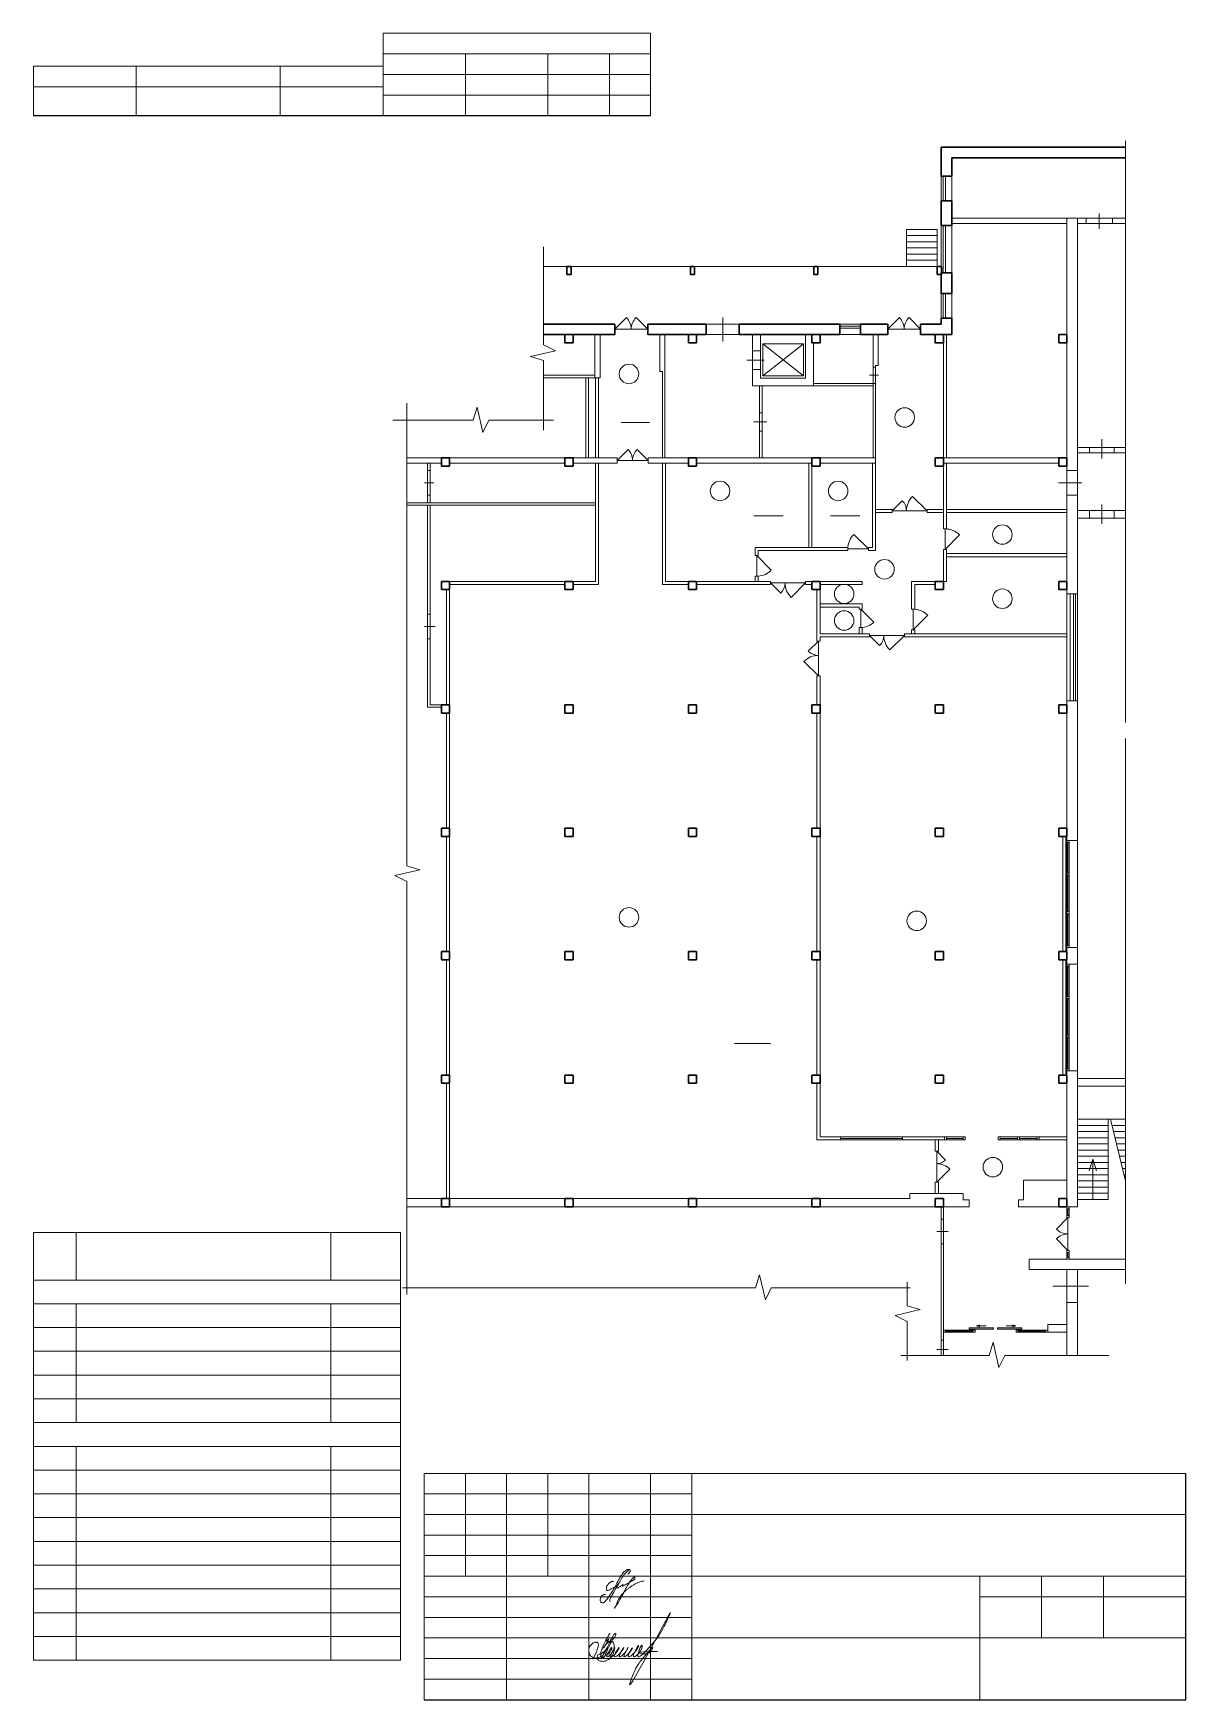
# Model space of a CAD drawing. Header units: metres. Extents: x 1 to 57, y 1 to 82.
import ezdxf

# ---------------------------------------------------------------- set-up
doc = ezdxf.new("R2010")
doc.units = ezdxf.units.M
doc.header["$MEASUREMENT"] = 0
doc.layers.add('Level 63', color=7, linetype='Continuous', lineweight=0)

# ---------------------------------------------------------------- blocks, each defined once
blk = doc.blocks.new('*U18')
at = {"color": 5, "linetype": 'Continuous', "lineweight": 0}
for points, knots in [([(0.306, 0.776), (0.338, 0.808), (0.397, 0.875), (0.429, 0.933), (0.429, 0.965), (0.42, 1.007), (0.389, 1.038), (0.332, 1.045), (0.263, 1.027), (0.213, 1.007), (0.118, 0.929), (0.06, 0.874), (-0.031, 0.753), (-0.11, 0.623), (-0.214, 0.445), (-0.303, 0.264), (-0.383, 0.11), (-0.478, -0.059), (-0.639, -0.303), (-0.752, -0.465), (-0.872, -0.638), (-0.988, -0.735), (-1.017, -0.735), (-1.061, -0.743), (-1.139, -0.715), (-1.158, -0.689), (-1.176, -0.645), (-1.176, -0.576), (-1.169, -0.519), (-1.149, -0.433), (-1.081, -0.354), (-1.035, -0.336), (-0.993, -0.308), (-0.956, -0.297), (-0.92, -0.293), (-0.909, -0.307), (-0.916, -0.318)], [0, 0, 0, 0, 0.032258, 0.064516, 0.096774, 0.129032, 0.16129, 0.193548, 0.225806, 0.258065, 0.290323, 0.322581, 0.354839, 0.387097, 0.419355, 0.451613, 0.483871, 0.516129, 0.548387, 0.580645, 0.612903, 0.645161, 0.677419, 0.709677, 0.741935, 0.774194, 0.806452, 0.83871, 0.870968, 0.903226, 0.935484, 0.967742, 0.983871, 0.991935, 0.995968, 1, 1, 1, 1]), ([(0.324, 0.97), (0.325, 0.97), (0.327, 0.977), (0.319, 0.976), (0.313, 0.973), (0.304, 0.967), (0.289, 0.95), (0.206, 0.881), (0.152, 0.82), (0.093, 0.753), (-0.006, 0.617), (-0.174, 0.288), (-0.312, 0.065), (-0.539, -0.325), (-0.642, -0.514), (-0.687, -0.643), (-0.64, -0.686)], [0, 0, 0, 0, 0.005306, 0.009091, 0.012718, 0.03509, 0.04357, 0.143713, 0.287425, 0.431138, 0.57485, 0.718563, 0.862275, 0.934132, 0.97006, 1, 1, 1, 1])]:
    blk.add_open_spline(points, degree=3, knots=knots, dxfattribs=at)
blk.add_open_spline([(-0.466, 0.375), (-0.477, 0.405), (-0.522, 0.405), (-0.564, 0.389), (-0.626, 0.36), (-0.677, 0.321), (-0.751, 0.252), (-0.803, 0.178), (-0.835, 0.121), (-0.851, 0.046), (-0.851, -0.036), (-0.83, -0.076), (-0.798, -0.084), (-0.77, -0.084), (-0.711, -0.062), (-0.657, -0.037), (-0.529, 0.033), (-0.308, 0.141), (-0.219, 0.237), (-0.169, 0.317), (-0.193, 0.317), (-0.298, 0.134), (-0.31, 0.076), (-0.31, 0.056), (-0.266, 0.056), (-0.23, 0.056), (-0.158, 0.094), (-0.083, 0.14), (-0.024, 0.179), (0.022, 0.211), (0.057, 0.251), (0.057, 0.266), (0.032, 0.232), (0.004, 0.173), (-0.002, 0.145), (0.03, 0.145), (0.108, 0.188), (0.241, 0.256), (0.325, 0.302), (0.438, 0.365), (0.547, 0.44), (0.612, 0.48), (0.654, 0.521), (0.679, 0.566), (0.679, 0.617), (0.679, 0.634), (0.648, 0.626), (0.594, 0.589), (0.512, 0.517), (0.448, 0.428), (0.37, 0.31), (0.317, 0.235), (0.239, 0.11), (0.158, -0.046), (0.088, -0.178), (-0.026, -0.403), (-0.22, -0.74), (-0.324, -0.893), (-0.414, -0.996), (-0.414, -1.046), (-0.377, -1.018), (-0.317, -0.817), (-0.236, -0.634), (-0.15, -0.464), (-0.087, -0.376), (0.011, -0.254), (0.138, -0.127), (0.215, -0.06), (0.339, 0.033), (0.462, 0.119), (0.577, 0.204), (0.723, 0.281), (0.876, 0.347), (1.008, 0.391), (1.08, 0.409), (1.176, 0.43)], degree=3, dxfattribs=at)
blk = doc.blocks.new('*U19')
at = {"color": 7, "linetype": 'Continuous', "lineweight": 0}
for p, q in [((-0.117, 0), (0.117, 0)), ((0.117, 0), (0.037, 0.026)), ((0.117, 0), (0.037, -0.026))]:
    blk.add_line(p, q, dxfattribs=at)

msp = doc.modelspace()

# ---------------------------------------------------------------- linework, layer by layer
at = {"color": 7, "linetype": 'Continuous', "lineweight": 30}
for p, q in [((45.121, 75.06), (45.121, 76.46)), ((45.121, 76.46), (54.069, 76.46)), ((45.631, 75.06), (45.631, 75.95)), ((45.631, 75.95), (54.069, 75.95)), ((45.121, 75.06), (45.631, 75.06)), ((45.121, 72.66), (45.121, 73.86)), ((45.121, 73.86), (45.631, 73.86)), ((45.631, 72.66), (45.631, 73.86)), ((45.121, 72.66), (45.631, 72.66)), ((26.931, 70.67), (27.131, 70.67)), ((26.931, 70.27), (26.931, 70.67)), ((27.131, 70.67), (27.131, 70.27)), ((32.931, 70.67), (33.131, 70.67)), ((32.931, 70.27), (32.931, 70.67)), ((33.131, 70.67), (33.131, 70.27)), ((38.931, 70.67), (39.131, 70.67)), ((38.931, 70.27), (38.931, 70.67)), ((39.131, 70.67), (39.131, 70.27)), ((44.931, 70.67), (45.131, 70.67)), ((44.931, 70.27), (44.931, 70.67)), ((45.131, 70.67), (45.131, 70.27)), ((27.131, 70.27), (26.931, 70.27)), ((33.131, 70.27), (32.931, 70.27)), ((39.131, 70.27), (38.931, 70.27)), ((45.131, 70.27), (44.931, 70.27)), ((45.121, 70.36), (45.631, 70.36)), ((45.121, 69.36), (45.121, 70.36)), ((45.631, 69.36), (45.631, 70.36)), ((45.121, 69.36), (45.631, 69.36)), ((45.121, 68.16), (45.631, 68.16)), ((45.121, 68.16), (45.121, 67.87)), ((45.631, 67.36), (45.631, 68.16)), ((25.792, 67.87), (29.256, 67.87)), ((29.256, 67.36), (25.792, 67.36)), ((27.231, 67.36), (26.831, 67.36)), ((26.831, 67.36), (26.831, 66.96)), ((27.231, 66.96), (27.231, 67.36)), ((29.256, 67.36), (29.256, 67.87)), ((30.856, 67.36), (30.856, 67.87)), ((30.856, 67.87), (33.701, 67.87)), ((33.701, 67.36), (30.856, 67.36)), ((33.231, 67.36), (32.831, 67.36)), ((32.831, 67.36), (32.831, 66.96)), ((33.231, 66.96), (33.231, 67.36)), ((33.701, 67.36), (33.701, 67.87)), ((35.301, 67.36), (35.301, 67.87)), ((35.301, 67.87), (40.195, 67.87)), ((40.195, 67.36), (35.301, 67.36)), ((39.231, 67.36), (38.831, 67.36)), ((38.831, 67.36), (38.831, 66.96)), ((39.231, 66.96), (39.231, 67.36)), ((40.195, 67.87), (40.195, 67.36)), ((41.195, 67.87), (41.195, 67.36)), ((41.195, 67.87), (42.521, 67.87)), ((42.521, 67.36), (41.195, 67.36)), ((42.521, 67.36), (42.521, 67.87)), ((44.121, 67.36), (44.121, 67.87)), ((44.121, 67.87), (45.121, 67.87)), ((44.121, 67.36), (45.631, 67.36)), ((45.231, 67.36), (44.831, 67.36)), ((44.831, 67.36), (44.831, 66.96)), ((45.231, 66.96), (45.231, 67.36)), ((51.231, 67.36), (50.831, 67.36)), ((50.831, 67.36), (50.831, 66.96)), ((51.231, 66.96), (51.231, 67.36)), ((26.831, 66.96), (27.231, 66.96)), ((32.831, 66.96), (33.231, 66.96)), ((38.831, 66.96), (39.231, 66.96)), ((44.831, 66.96), (45.231, 66.96)), ((50.831, 66.96), (51.231, 66.96)), ((21.231, 61.36), (20.831, 61.36)), ((20.831, 61.36), (20.831, 60.96)), ((20.831, 60.96), (21.231, 60.96)), ((21.231, 60.96), (21.231, 61.36)), ((27.231, 61.36), (26.831, 61.36)), ((26.831, 61.36), (26.831, 60.96)), ((26.831, 60.96), (27.231, 60.96)), ((27.231, 60.96), (27.231, 61.36)), ((33.231, 61.36), (32.831, 61.36)), ((32.831, 61.36), (32.831, 60.96)), ((32.831, 60.96), (33.231, 60.96)), ((33.231, 60.96), (33.231, 61.36)), ((39.231, 61.36), (38.831, 61.36)), ((38.831, 61.36), (38.831, 60.96)), ((38.831, 60.96), (39.231, 60.96)), ((39.231, 60.96), (39.231, 61.36)), ((45.231, 61.36), (44.831, 61.36)), ((44.831, 61.36), (44.831, 60.96)), ((44.831, 60.96), (45.231, 60.96)), ((45.231, 60.96), (45.231, 61.36)), ((51.231, 61.36), (50.831, 61.36)), ((50.831, 61.36), (50.831, 60.96)), ((50.831, 60.96), (51.231, 60.96)), ((51.231, 60.96), (51.231, 61.36)), ((21.231, 55.36), (20.831, 55.36)), ((20.831, 55.36), (20.831, 54.96)), ((21.231, 54.96), (21.231, 55.36)), ((27.231, 55.36), (26.831, 55.36)), ((26.831, 55.36), (26.831, 54.96)), ((27.231, 54.96), (27.231, 55.36)), ((33.231, 55.36), (32.831, 55.36)), ((32.831, 55.36), (32.831, 54.96)), ((33.231, 54.96), (33.231, 55.36)), ((39.231, 55.36), (38.831, 55.36)), ((38.831, 55.36), (38.831, 54.96)), ((39.231, 54.96), (39.231, 55.36)), ((45.231, 55.36), (44.831, 55.36)), ((44.831, 55.36), (44.831, 54.96)), ((45.231, 54.96), (45.231, 55.36)), ((51.231, 55.36), (50.831, 55.36)), ((50.831, 55.36), (50.831, 54.96)), ((51.231, 54.96), (51.231, 55.36)), ((20.831, 54.96), (21.231, 54.96)), ((26.831, 54.96), (27.231, 54.96)), ((32.831, 54.96), (33.231, 54.96)), ((38.831, 54.96), (39.231, 54.96)), ((44.831, 54.96), (45.231, 54.96)), ((50.831, 54.96), (51.231, 54.96)), ((21.231, 49.36), (20.831, 49.36)), ((20.831, 49.36), (20.831, 48.96)), ((20.831, 48.96), (21.231, 48.96)), ((21.231, 48.96), (21.231, 49.36)), ((27.231, 49.36), (26.831, 49.36)), ((26.831, 49.36), (26.831, 48.96)), ((26.831, 48.96), (27.231, 48.96)), ((27.231, 48.96), (27.231, 49.36)), ((33.231, 49.36), (32.831, 49.36)), ((32.831, 49.36), (32.831, 48.96)), ((32.831, 48.96), (33.231, 48.96)), ((33.231, 48.96), (33.231, 49.36)), ((39.231, 49.36), (38.831, 49.36)), ((38.831, 49.36), (38.831, 48.96)), ((38.831, 48.96), (39.231, 48.96)), ((39.231, 48.96), (39.231, 49.36)), ((45.231, 49.36), (44.831, 49.36)), ((44.831, 49.36), (44.831, 48.96)), ((44.831, 48.96), (45.231, 48.96)), ((45.231, 48.96), (45.231, 49.36)), ((51.231, 49.36), (50.831, 49.36)), ((50.831, 49.36), (50.831, 48.96)), ((50.831, 48.96), (51.231, 48.96)), ((51.231, 48.96), (51.231, 49.36)), ((21.231, 43.36), (20.831, 43.36)), ((20.831, 43.36), (20.831, 42.96)), ((20.831, 42.96), (21.231, 42.96)), ((21.231, 42.96), (21.231, 43.36)), ((27.231, 43.36), (26.831, 43.36)), ((26.831, 43.36), (26.831, 42.96)), ((26.831, 42.96), (27.231, 42.96)), ((27.231, 42.96), (27.231, 43.36)), ((33.231, 43.36), (32.831, 43.36)), ((32.831, 43.36), (32.831, 42.96)), ((32.831, 42.96), (33.231, 42.96)), ((33.231, 42.96), (33.231, 43.36)), ((39.231, 43.36), (38.831, 43.36)), ((38.831, 43.36), (38.831, 42.96)), ((38.831, 42.96), (39.231, 42.96)), ((39.231, 42.96), (39.231, 43.36)), ((45.231, 43.36), (44.831, 43.36)), ((44.831, 43.36), (44.831, 42.96)), ((44.831, 42.96), (45.231, 42.96)), ((45.231, 42.96), (45.231, 43.36)), ((51.231, 43.36), (50.831, 43.36)), ((50.831, 43.36), (50.831, 42.96)), ((50.831, 42.96), (51.231, 42.96)), ((51.231, 42.96), (51.231, 43.36)), ((21.231, 37.36), (20.831, 37.36)), ((20.831, 37.36), (20.831, 36.96)), ((21.231, 36.96), (21.231, 37.36)), ((27.231, 37.36), (26.831, 37.36)), ((26.831, 37.36), (26.831, 36.96)), ((27.231, 36.96), (27.231, 37.36)), ((33.231, 37.36), (32.831, 37.36)), ((32.831, 37.36), (32.831, 36.96)), ((33.231, 36.96), (33.231, 37.36)), ((39.231, 37.36), (38.831, 37.36)), ((38.831, 37.36), (38.831, 36.96)), ((39.231, 36.96), (39.231, 37.36)), ((45.231, 37.36), (44.831, 37.36)), ((44.831, 37.36), (44.831, 36.96)), ((45.231, 36.96), (45.231, 37.36)), ((51.231, 37.36), (50.831, 37.36)), ((50.831, 37.36), (50.831, 36.96)), ((51.231, 36.96), (51.231, 37.36)), ((20.831, 36.96), (21.231, 36.96)), ((26.831, 36.96), (27.231, 36.96)), ((32.831, 36.96), (33.231, 36.96)), ((38.831, 36.96), (39.231, 36.96)), ((44.831, 36.96), (45.231, 36.96)), ((50.831, 36.96), (51.231, 36.96)), ((21.231, 31.36), (20.831, 31.36)), ((20.831, 31.36), (20.831, 30.96)), ((20.831, 30.96), (21.231, 30.96)), ((21.231, 30.96), (21.231, 31.36)), ((27.231, 31.36), (26.831, 31.36)), ((26.831, 31.36), (26.831, 30.96)), ((26.831, 30.96), (27.231, 30.96)), ((27.231, 30.96), (27.231, 31.36)), ((33.231, 31.36), (32.831, 31.36)), ((32.831, 31.36), (32.831, 30.96)), ((32.831, 30.96), (33.231, 30.96)), ((33.231, 30.96), (33.231, 31.36)), ((39.231, 31.36), (38.831, 31.36)), ((38.831, 31.36), (38.831, 30.96)), ((38.831, 30.96), (39.231, 30.96)), ((39.231, 30.96), (39.231, 31.36)), ((45.231, 31.36), (44.831, 31.36)), ((44.831, 31.36), (44.831, 30.96)), ((44.831, 30.96), (45.231, 30.96)), ((45.231, 30.96), (45.231, 31.36)), ((51.231, 31.36), (50.831, 31.36)), ((50.831, 31.36), (50.831, 30.96)), ((50.831, 30.96), (51.231, 30.96)), ((51.231, 30.96), (51.231, 31.36)), ((21.231, 25.36), (20.831, 25.36)), ((20.831, 25.36), (20.831, 24.96)), ((21.231, 24.96), (21.231, 25.36)), ((27.231, 25.36), (26.831, 25.36)), ((26.831, 25.36), (26.831, 24.96)), ((27.231, 24.96), (27.231, 25.36)), ((33.231, 25.36), (32.831, 25.36)), ((32.831, 25.36), (32.831, 24.96)), ((33.231, 24.96), (33.231, 25.36)), ((39.231, 25.36), (38.831, 25.36)), ((38.831, 25.36), (38.831, 24.96)), ((39.231, 24.96), (39.231, 25.36)), ((45.231, 25.36), (44.831, 25.36)), ((44.831, 25.36), (44.831, 24.96)), ((45.231, 24.96), (45.231, 25.36)), ((51.231, 25.36), (50.831, 25.36)), ((50.831, 25.36), (50.831, 24.96)), ((51.231, 24.96), (51.231, 25.36)), ((20.831, 24.96), (21.231, 24.96)), ((26.831, 24.96), (27.231, 24.96)), ((32.831, 24.96), (33.231, 24.96)), ((38.831, 24.96), (39.231, 24.96)), ((44.831, 24.96), (45.231, 24.96)), ((50.831, 24.96), (51.231, 24.96))]:
    msp.add_line(p, q, dxfattribs=at)
at = {"color": 7, "linetype": 'Continuous', "lineweight": 0}
for p, q in [((54.069, 76.767), (54.069, 48.493)), ((45.221, 75.06), (45.221, 73.86)), ((45.321, 75.06), (45.321, 73.86)), ((43.431, 70.67), (43.431, 72.47)), ((43.431, 72.47), (44.931, 72.47)), ((43.431, 72.17), (44.931, 72.17)), ((44.931, 70.67), (44.931, 72.47)), ((45.221, 72.66), (45.221, 70.36)), ((45.321, 72.66), (45.321, 70.36)), ((25.792, 71.625), (25.792, 66.86)), ((43.431, 71.87), (44.931, 71.87)), ((43.431, 71.57), (44.931, 71.57)), ((43.431, 71.27), (44.931, 71.27)), ((43.431, 70.97), (44.931, 70.97)), ((45.221, 69.36), (45.221, 68.16)), ((45.321, 69.36), (45.321, 68.16)), ((29.256, 67.615), (29.821, 68.18)), ((30.29, 68.18), (30.856, 67.615)), ((34.501, 68.187), (34.501, 67.022)), ((42.521, 67.615), (43.086, 68.18)), ((43.555, 68.18), (44.121, 67.615)), ((29.256, 67.615), (30.856, 67.615)), ((33.701, 67.87), (35.301, 67.87)), ((35.301, 67.36), (33.701, 67.36)), ((41.195, 67.77), (40.195, 67.77)), ((41.195, 67.67), (40.195, 67.67)), ((42.521, 67.615), (44.121, 67.615)), ((35.951, 65.66), (35.951, 66.56)), ((36.331, 66.56), (36.331, 65.66)), ((38.426, 66.914), (36.445, 65.348)), ((36.445, 66.914), (38.426, 65.348)), ((36.445, 65.348), (36.445, 66.914)), ((36.445, 66.914), (38.426, 66.914)), ((38.426, 66.914), (38.426, 65.348)), ((25.792, 66.096), (25.792, 62.704)), ((35.675, 66.11), (36.524, 66.11)), ((41.811, 65.78), (41.811, 64.98)), ((41.931, 64.98), (41.931, 65.78)), ((38.426, 65.348), (36.445, 65.348)), ((41.633, 65.38), (42.074, 65.38)), ((19.154, 64.018), (19.154, 41.534)), ((22.374, 63.188), (18.473, 63.188)), ((26.275, 63.188), (23.138, 63.188)), ((36.291, 62.66), (36.291, 63.56)), ((36.411, 63.56), (36.411, 62.66)), ((36.015, 63.11), (36.645, 63.11)), ((29.371, 61.235), (29.901, 61.765)), ((30.34, 61.765), (30.871, 61.235)), ((52.323, 61.86), (53.523, 61.86)), ((53.523, 61.61), (52.323, 61.61)), ((52.923, 62.279), (52.923, 61.33)), ((29.371, 61.235), (30.871, 61.235)), ((20.014, 60.145), (20.463, 60.145)), ((20.161, 60.745), (20.161, 59.545)), ((20.281, 59.545), (20.281, 60.745)), ((50.824, 60.145), (51.947, 60.145)), ((51.231, 60.745), (51.231, 59.545)), ((51.741, 60.745), (51.741, 59.545)), ((42.731, 58.785), (43.226, 59.28)), ((43.724, 59.492), (44.431, 58.785)), ((42.731, 58.785), (44.431, 58.785)), ((52.323, 58.81), (53.523, 58.81)), ((53.523, 58.43), (52.323, 58.43)), ((52.923, 59.099), (52.923, 58.15)), ((41.581, 56.935), (40.874, 57.642)), ((45.306, 57.91), (45.306, 56.91)), ((45.306, 56.91), (46.013, 57.617)), ((40.581, 56.935), (41.581, 56.935)), ((36.156, 56.61), (36.156, 55.61)), ((36.156, 56.61), (36.863, 55.903)), ((36.831, 55.285), (38.531, 55.285)), ((36.831, 55.285), (37.326, 54.79)), ((37.824, 54.578), (38.531, 55.285)), ((51.541, 49.56), (51.541, 54.76)), ((51.641, 49.56), (51.641, 54.76)), ((51.741, 49.56), (51.741, 54.76)), ((20.161, 53.76), (20.161, 52.56)), ((20.281, 52.56), (20.281, 53.76)), ((41.206, 54.01), (41.206, 53.11)), ((41.206, 54.01), (41.842, 53.373)), ((43.756, 54.01), (43.756, 53.01)), ((43.756, 53.01), (44.463, 53.717)), ((19.99, 53.16), (20.521, 53.16)), ((41.631, 52.735), (43.331, 52.735)), ((41.631, 52.735), (42.126, 52.24)), ((39.156, 52.46), (38.661, 51.965)), ((39.156, 52.46), (39.156, 50.76)), ((38.449, 51.467), (39.156, 50.76)), ((54.069, 47.729), (54.069, 21.215)), ((51.231, 42.76), (51.231, 37.56)), ((51.231, 37.56), (51.231, 42.76)), ((51.281, 42.66), (51.281, 41.182)), ((51.331, 37.56), (51.331, 42.76)), ((51.741, 37.56), (51.741, 42.76)), ((19.154, 40.77), (19.154, 20.689)), ((51.281, 41.082), (51.281, 39.307)), ((51.281, 39.207), (51.281, 37.66)), ((51.231, 36.76), (51.231, 31.56)), ((51.231, 31.56), (51.231, 36.76)), ((51.281, 36.66), (51.281, 35.182)), ((51.331, 31.56), (51.331, 36.76)), ((51.741, 31.56), (51.741, 36.76)), ((51.281, 35.082), (51.281, 33.307)), ((51.281, 33.207), (51.281, 31.66)), ((51.741, 29.215), (54.069, 29.215)), ((53.241, 25.315), (53.241, 29.215)), ((53.341, 29.215), (54.069, 26.215)), ((43.231, 28.36), (40.231, 28.36)), ((46.181, 28.36), (45.381, 28.36)), ((47.981, 28.36), (49.781, 28.36)), ((51.741, 28.915), (53.241, 28.915)), ((51.741, 28.615), (53.241, 28.615)), ((53.414, 28.915), (54.069, 28.915)), ((53.486, 28.615), (54.069, 28.615)), ((40.231, 28.285), (43.231, 28.285)), ((40.231, 28.21), (43.231, 28.21)), ((44.906, 27.655), (44.906, 26.155)), ((44.906, 27.655), (45.33, 27.23)), ((45.381, 28.285), (46.181, 28.285)), ((46.181, 28.21), (45.381, 28.21)), ((48.831, 28.285), (47.981, 28.285)), ((47.981, 28.21), (49.781, 28.21)), ((49.781, 28.285), (48.931, 28.285)), ((51.741, 28.315), (53.241, 28.315)), ((51.741, 28.015), (53.241, 28.015)), ((51.741, 27.715), (53.241, 27.715)), ((53.559, 28.315), (54.069, 28.315)), ((53.632, 28.015), (54.069, 28.015)), ((53.705, 27.715), (54.069, 27.715)), ((45.542, 26.791), (44.906, 26.155)), ((51.741, 27.415), (53.241, 27.415)), ((51.741, 27.115), (53.241, 27.115)), ((51.741, 26.815), (53.241, 26.815)), ((52.491, 27.268), (52.311, 26.712)), ((52.491, 25.315), (52.491, 27.268)), ((52.491, 27.268), (52.665, 26.712)), ((53.777, 27.415), (54.069, 27.415)), ((53.85, 27.115), (54.069, 27.115)), ((53.923, 26.815), (54.069, 26.815)), ((51.741, 26.515), (53.241, 26.515)), ((51.741, 26.215), (53.241, 26.215)), ((53.996, 26.515), (54.069, 26.515)), ((51.741, 25.915), (53.241, 25.915)), ((51.741, 25.615), (53.241, 25.615)), ((51.741, 25.315), (53.241, 25.315)), ((45.111, 23.16), (45.111, 24.36)), ((45.231, 24.36), (45.231, 23.16)), ((51.281, 24.437), (50.715, 23.871)), ((51.231, 24.86), (51.231, 24.537)), ((51.281, 24.86), (51.281, 24.537)), ((51.281, 24.437), (51.281, 22.837)), ((51.331, 24.86), (51.331, 24.537)), ((44.905, 23.76), (45.45, 23.76)), ((51.281, 22.837), (50.715, 23.403)), ((51.231, 22.737), (51.231, 22.515)), ((51.281, 22.737), (51.281, 22.515)), ((51.331, 22.737), (51.331, 22.515)), ((51.231, 20.305), (51.231, 21.905)), ((51.741, 20.305), (51.741, 21.905)), ((43.472, 21.294), (43.472, 20.151)), ((50.548, 21.105), (52.277, 21.105)), ((18.945, 21.019), (36.097, 21.019)), ((36.861, 21.019), (43.619, 21.019)), ((1, 19.089), (18.835, 19.089)), ((43.472, 19.387), (43.472, 17.481)), ((46.663, 18.96), (45.231, 18.96)), ((46.663, 18.86), (45.231, 18.86)), ((45.331, 18.91), (46.663, 18.91)), ((46.484, 19.015), (46.484, 19.082)), ((46.484, 19.082), (47.668, 19.082)), ((47.668, 19.015), (46.484, 19.015)), ((47.668, 19.082), (47.668, 19.015)), ((49.043, 19.082), (47.859, 19.082)), ((47.859, 19.082), (47.859, 19.015)), ((47.859, 19.015), (49.043, 19.015)), ((50.296, 18.96), (48.863, 18.96)), ((50.196, 18.91), (48.863, 18.91)), ((50.296, 18.86), (48.863, 18.86)), ((49.043, 19.015), (49.043, 19.082)), ((1, 17.934), (18.835, 17.934)), ((44.905, 18.017), (45.45, 18.017)), ((45.111, 17.737), (45.111, 18.471)), ((45.231, 18.471), (45.231, 17.737)), ((43.157, 17.737), (47.446, 17.737)), ((48.21, 17.737), (53.264, 17.737)), ((1, 16.779), (18.835, 16.779)), ((1, 15.624), (18.835, 15.624)), ((1, 12.159), (18.835, 12.159)), ((1, 11.004), (18.835, 11.004)), ((1, 9.849), (18.835, 9.849)), ((1, 8.694), (18.835, 8.694)), ((1, 7.539), (18.835, 7.539)), ((1, 6.384), (18.835, 6.384)), ((1, 5.229), (18.835, 5.229)), ((1, 4.074), (18.835, 4.074))]:
    msp.add_line(p, q, dxfattribs=at)
at = {"color": 7, "linetype": 'Continuous', "lineweight": 13}
for p, q in [((45.121, 75.06), (45.121, 73.86)), ((45.631, 73.86), (45.631, 75.06)), ((45.631, 73.01), (54.069, 73.01)), ((51.231, 60.745), (51.231, 73.01)), ((51.741, 60.745), (51.741, 73.01)), ((52.16, 73.01), (52.16, 72.76)), ((52.802, 73.235), (52.802, 72.504)), ((53.445, 73.01), (53.445, 72.76)), ((45.121, 72.66), (45.121, 70.36)), ((45.631, 72.76), (51.231, 72.76)), ((45.631, 72.66), (45.631, 70.36)), ((51.741, 72.76), (54.069, 72.76)), ((25.792, 70.67), (45.121, 70.67)), ((45.121, 69.36), (45.121, 68.16)), ((45.631, 68.16), (45.631, 69.36)), ((28.291, 67.36), (28.291, 65.26)), ((28.541, 67.36), (28.541, 65.81)), ((31.441, 67.36), (31.441, 65.56)), ((31.691, 67.36), (31.691, 61.36)), ((35.951, 67.36), (35.951, 66.56)), ((36.331, 67.36), (36.331, 66.56)), ((38.531, 67.36), (38.531, 65.24)), ((41.195, 67.87), (40.195, 67.87)), ((40.195, 67.36), (41.195, 67.36)), ((41.811, 67.36), (41.811, 65.78)), ((42.061, 67.36), (42.061, 65.86)), ((45.381, 67.36), (45.381, 61.36)), ((35.951, 66.56), (36.331, 66.56)), ((38.911, 66.96), (38.911, 64.86)), ((45.231, 66.96), (45.231, 61.36)), ((28.541, 65.81), (28.541, 65.26)), ((35.951, 65.66), (36.331, 65.66)), ((35.951, 65.66), (35.951, 64.86)), ((36.331, 65.66), (36.331, 65.24)), ((41.931, 65.78), (41.811, 65.78)), ((41.931, 65.86), (41.931, 65.78)), ((42.061, 65.86), (41.931, 65.86)), ((28.291, 65.38), (25.792, 65.38)), ((28.541, 65.26), (25.792, 65.26)), ((27.851, 65.26), (27.851, 61.36)), ((27.971, 65.26), (27.971, 61.36)), ((28.321, 65.26), (28.321, 61.36)), ((28.471, 65.26), (28.471, 61.36)), ((31.571, 65.56), (31.441, 65.56)), ((31.571, 65.56), (31.571, 61.36)), ((41.811, 64.86), (35.951, 64.86)), ((36.291, 64.86), (36.291, 63.56)), ((38.531, 65.24), (36.331, 65.24)), ((36.411, 64.86), (36.411, 63.56)), ((41.931, 64.98), (38.911, 64.98)), ((41.811, 64.98), (41.811, 61.36)), ((41.931, 64.98), (41.931, 61.11)), ((36.291, 63.56), (36.411, 63.56)), ((29.571, 63.085), (30.941, 63.085)), ((36.291, 62.66), (36.411, 62.66)), ((36.291, 62.66), (36.291, 61.36)), ((36.411, 62.66), (36.411, 61.36)), ((51.741, 61.86), (52.323, 61.86)), ((51.741, 61.61), (52.323, 61.61)), ((52.323, 61.61), (52.323, 61.86)), ((53.523, 61.61), (53.523, 61.86)), ((53.523, 61.86), (54.069, 61.86)), ((53.523, 61.61), (54.069, 61.61)), ((20.831, 61.36), (19.154, 61.36)), ((20.831, 61.11), (19.154, 61.11)), ((20.161, 61.11), (20.161, 60.745)), ((20.281, 61.11), (20.281, 60.745)), ((29.371, 61.36), (21.231, 61.36)), ((26.831, 61.11), (21.231, 61.11)), ((29.371, 61.11), (27.231, 61.11)), ((28.321, 61.11), (28.321, 55.36)), ((28.471, 61.11), (28.471, 55.21)), ((29.371, 61.36), (29.371, 61.11)), ((41.931, 61.36), (30.871, 61.36)), ((30.871, 61.36), (30.871, 61.11)), ((32.831, 61.11), (30.871, 61.11)), ((31.571, 61.11), (31.571, 55.21)), ((31.721, 61.11), (31.721, 55.36)), ((38.831, 61.11), (33.231, 61.11)), ((38.681, 61.11), (38.681, 57.01)), ((38.831, 61.11), (38.831, 57.01)), ((41.931, 61.11), (39.231, 61.11)), ((41.781, 61.11), (41.781, 57.01)), ((41.931, 61.11), (41.931, 56.86)), ((51.231, 61.36), (45.231, 61.36)), ((50.831, 61.11), (45.231, 61.11)), ((45.231, 57.91), (45.231, 60.96)), ((45.381, 57.91), (45.381, 61.11)), ((20.161, 60.745), (20.281, 60.745)), ((51.231, 60.745), (51.741, 60.745)), ((28.321, 59.18), (19.154, 59.18)), ((20.161, 59.545), (20.281, 59.545)), ((20.161, 59.545), (20.161, 59.18)), ((20.281, 59.545), (20.281, 59.18)), ((51.231, 59.545), (51.741, 59.545)), ((51.231, 54.76), (51.231, 59.545)), ((51.741, 54.76), (51.741, 59.545)), ((28.321, 59.06), (19.154, 59.06)), ((20.161, 59.06), (20.161, 53.76)), ((20.281, 59.06), (20.281, 53.76)), ((37.44, 58.543), (36.018, 58.543)), ((41.168, 58.543), (39.746, 58.543)), ((42.731, 58.86), (41.931, 58.86)), ((42.731, 58.71), (41.931, 58.71)), ((42.731, 58.71), (42.731, 58.86)), ((45.231, 58.86), (44.431, 58.86)), ((44.431, 58.71), (44.431, 58.86)), ((45.231, 58.71), (44.431, 58.71)), ((51.231, 58.86), (45.381, 58.86)), ((51.231, 58.71), (45.381, 58.71)), ((51.741, 58.81), (52.323, 58.81)), ((51.741, 58.43), (52.323, 58.43)), ((52.323, 58.43), (52.323, 58.81)), ((53.523, 58.43), (53.523, 58.81)), ((53.523, 58.81), (54.069, 58.81)), ((53.523, 58.43), (54.069, 58.43)), ((45.381, 57.91), (45.231, 57.91)), ((36.081, 56.61), (36.081, 57.01)), ((40.581, 57.01), (36.081, 57.01)), ((36.231, 56.61), (36.231, 56.86)), ((40.581, 56.86), (36.231, 56.86)), ((40.581, 57.01), (40.581, 56.86)), ((41.781, 57.01), (41.581, 57.01)), ((41.581, 57.01), (41.581, 56.86)), ((41.931, 56.86), (41.581, 56.86)), ((45.231, 55.36), (45.231, 56.91)), ((45.381, 56.91), (45.231, 56.91)), ((45.381, 55.36), (45.381, 56.91)), ((51.231, 56.71), (45.381, 56.71)), ((36.231, 56.61), (36.081, 56.61)), ((51.231, 56.56), (45.381, 56.56)), ((21.231, 55.36), (26.831, 55.36)), ((21.231, 55.21), (26.831, 55.21)), ((27.231, 55.36), (28.321, 55.36)), ((27.231, 55.21), (28.471, 55.21)), ((32.831, 55.21), (31.571, 55.21)), ((36.831, 55.36), (31.721, 55.36)), ((36.831, 55.21), (33.231, 55.21)), ((36.081, 55.36), (36.081, 55.61)), ((36.231, 55.61), (36.081, 55.61)), ((36.231, 55.36), (36.231, 55.61)), ((36.831, 55.36), (36.831, 55.21)), ((38.831, 55.36), (38.531, 55.36)), ((38.531, 55.36), (38.531, 55.21)), ((38.831, 55.21), (38.531, 55.21)), ((41.281, 55.36), (39.231, 55.36)), ((41.281, 55.21), (39.231, 55.21)), ((41.281, 55.36), (41.281, 55.21)), ((44.831, 55.36), (43.681, 55.36)), ((43.681, 55.36), (43.681, 54.01)), ((44.831, 55.21), (43.831, 55.21)), ((43.831, 55.21), (43.831, 54.01)), ((45.231, 55.36), (45.381, 55.36)), ((21.081, 49.36), (21.081, 54.96)), ((21.231, 49.36), (21.231, 54.96)), ((39.081, 54.96), (39.081, 52.46)), ((39.231, 54.96), (39.231, 52.81)), ((51.231, 54.76), (51.741, 54.76)), ((51.231, 54.76), (51.231, 49.56)), ((51.381, 54.76), (51.381, 49.56)), ((20.281, 53.76), (20.161, 53.76)), ((41.281, 54.26), (39.231, 54.26)), ((41.131, 54.11), (39.231, 54.11)), ((41.131, 54.11), (41.131, 54.01)), ((41.281, 54.01), (41.131, 54.01)), ((41.281, 54.26), (41.281, 54.01)), ((43.831, 54.01), (43.681, 54.01)), ((41.631, 52.81), (39.231, 52.81)), ((39.231, 52.66), (39.231, 52.46)), ((41.631, 52.66), (39.231, 52.66)), ((41.281, 53.11), (41.131, 53.11)), ((41.131, 53.11), (41.131, 52.81)), ((41.281, 53.11), (41.281, 52.81)), ((41.631, 52.81), (41.631, 52.66)), ((51.231, 52.81), (43.331, 52.81)), ((43.331, 52.81), (43.331, 52.66)), ((51.231, 52.66), (43.331, 52.66)), ((43.831, 53.01), (43.681, 53.01)), ((43.681, 53.01), (43.681, 52.81)), ((43.831, 53.01), (43.831, 52.81)), ((20.281, 52.56), (20.161, 52.56)), ((20.161, 52.56), (20.161, 49.24)), ((20.281, 52.56), (20.281, 49.36)), ((39.231, 52.46), (39.081, 52.46)), ((39.231, 50.76), (39.081, 50.76)), ((39.081, 50.76), (39.081, 49.36)), ((39.231, 50.76), (39.231, 49.36)), ((51.231, 49.56), (51.741, 49.56)), ((51.231, 42.76), (51.231, 49.56)), ((51.741, 42.76), (51.741, 49.56)), ((20.831, 49.24), (20.161, 49.24)), ((20.831, 49.36), (20.281, 49.36)), ((21.081, 43.36), (21.081, 48.96)), ((21.231, 43.36), (21.231, 48.96)), ((39.081, 48.96), (39.081, 43.36)), ((39.231, 48.96), (39.231, 43.36)), ((21.081, 37.36), (21.081, 42.96)), ((21.231, 37.36), (21.231, 42.96)), ((39.081, 37.36), (39.081, 42.96)), ((39.231, 37.36), (39.231, 42.96)), ((51.031, 42.96), (51.031, 37.36)), ((51.181, 42.96), (51.181, 37.36)), ((51.231, 42.76), (51.741, 42.76)), ((51.231, 42.76), (51.331, 42.76)), ((51.231, 42.66), (51.231, 42.76)), ((51.331, 42.66), (51.231, 42.66)), ((51.331, 42.76), (51.331, 42.66)), ((51.231, 41.182), (51.331, 41.182)), ((51.231, 41.082), (51.231, 41.182)), ((51.331, 41.082), (51.231, 41.082)), ((51.331, 41.182), (51.331, 41.082)), ((51.231, 39.307), (51.331, 39.307)), ((51.231, 39.207), (51.231, 39.307)), ((51.331, 39.207), (51.231, 39.207)), ((51.331, 39.307), (51.331, 39.207)), ((51.231, 37.66), (51.331, 37.66)), ((51.231, 37.56), (51.231, 37.66)), ((51.231, 37.56), (51.741, 37.56)), ((51.231, 36.76), (51.231, 37.56)), ((51.331, 37.56), (51.231, 37.56)), ((51.331, 37.66), (51.331, 37.56)), ((51.741, 36.76), (51.741, 37.56)), ((21.081, 31.36), (21.081, 36.96)), ((21.231, 31.36), (21.231, 36.96)), ((39.081, 31.36), (39.081, 36.96)), ((39.231, 31.36), (39.231, 36.96)), ((51.031, 36.96), (51.031, 31.36)), ((51.181, 36.96), (51.181, 31.36)), ((51.231, 36.76), (51.741, 36.76)), ((51.231, 36.76), (51.331, 36.76)), ((51.231, 36.66), (51.231, 36.76)), ((51.331, 36.66), (51.231, 36.66)), ((51.331, 36.76), (51.331, 36.66)), ((51.231, 35.182), (51.331, 35.182)), ((51.231, 35.082), (51.231, 35.182)), ((51.331, 35.082), (51.231, 35.082)), ((51.331, 35.182), (51.331, 35.082)), ((51.231, 33.307), (51.331, 33.307)), ((51.231, 33.207), (51.231, 33.307)), ((51.331, 33.307), (51.331, 33.207)), ((36.826, 32.899), (35.073, 32.899)), ((51.331, 33.207), (51.231, 33.207)), ((51.231, 31.66), (51.331, 31.66)), ((51.231, 31.56), (51.231, 31.66)), ((51.331, 31.66), (51.331, 31.56)), ((21.081, 25.36), (21.081, 30.96)), ((21.231, 25.36), (21.231, 30.96)), ((39.081, 30.96), (39.081, 28.21)), ((39.231, 30.96), (39.231, 28.36)), ((51.231, 24.96), (51.231, 31.56)), ((51.231, 31.56), (51.741, 31.56)), ((51.331, 31.56), (51.231, 31.56)), ((51.741, 24.96), (51.741, 31.56)), ((51.741, 31.195), (54.069, 31.195)), ((51.741, 30.815), (54.069, 30.815)), ((40.231, 28.36), (39.231, 28.36)), ((40.231, 28.36), (40.231, 28.21)), ((43.231, 28.36), (43.231, 28.21)), ((45.281, 28.36), (43.231, 28.36)), ((45.281, 28.36), (45.281, 28.21)), ((45.281, 28.36), (45.281, 28.21)), ((45.381, 28.36), (45.281, 28.36)), ((45.381, 28.21), (45.381, 28.36)), ((46.181, 28.36), (46.181, 28.21)), ((46.281, 28.36), (46.181, 28.36)), ((46.281, 28.21), (46.281, 28.36)), ((47.881, 28.36), (47.881, 28.21)), ((47.981, 28.36), (47.881, 28.36)), ((47.981, 28.21), (47.981, 28.36)), ((48.831, 28.36), (48.831, 28.21)), ((48.931, 28.36), (48.831, 28.36)), ((48.931, 28.21), (48.931, 28.36)), ((49.781, 28.36), (49.781, 28.21)), ((49.881, 28.36), (49.781, 28.36)), ((51.231, 28.36), (49.881, 28.36)), ((49.881, 28.36), (49.881, 28.21)), ((49.881, 28.21), (49.881, 28.36)), ((40.231, 28.21), (39.081, 28.21)), ((45.281, 28.21), (43.231, 28.21)), ((44.831, 28.21), (44.831, 27.655)), ((44.981, 27.655), (44.831, 27.655)), ((44.981, 28.21), (44.981, 27.655)), ((45.281, 28.21), (45.381, 28.21)), ((46.181, 28.21), (46.281, 28.21)), ((47.881, 28.21), (47.981, 28.21)), ((48.831, 28.21), (48.931, 28.21)), ((49.781, 28.21), (49.881, 28.21)), ((51.231, 28.21), (49.881, 28.21)), ((44.981, 26.155), (44.831, 26.155)), ((44.831, 26.155), (44.831, 25.6)), ((44.981, 26.155), (44.981, 25.6)), ((51.231, 26.26), (49.111, 26.26)), ((49.111, 25.3), (49.111, 26.26)), ((43.591, 25.36), (19.154, 25.36)), ((46.191, 25.6), (43.591, 25.6)), ((43.591, 25.6), (43.591, 25.36)), ((46.191, 25.6), (46.191, 25.3)), ((46.471, 25.3), (46.191, 25.3)), ((46.471, 25.3), (46.471, 24.96)), ((49.111, 25.3), (48.871, 25.3)), ((48.871, 25.3), (48.871, 24.96)), ((32.831, 24.96), (19.154, 24.96)), ((33.231, 24.96), (44.831, 24.96)), ((45.111, 24.96), (45.111, 24.36)), ((45.231, 24.36), (45.111, 24.36)), ((46.471, 24.96), (45.231, 24.96)), ((45.231, 24.96), (45.231, 24.36)), ((51.741, 24.96), (48.871, 24.96)), ((51.231, 24.96), (51.331, 24.96)), ((51.231, 24.86), (51.231, 24.96)), ((51.331, 24.86), (51.231, 24.86)), ((51.231, 24.537), (51.331, 24.537)), ((51.231, 24.437), (51.231, 24.537)), ((51.331, 24.437), (51.231, 24.437)), ((51.331, 24.96), (51.331, 24.86)), ((51.331, 24.537), (51.331, 24.437)), ((1, 23.709), (18.835, 23.709)), ((1, 23.709), (1, 2.919)), ((3.075, 23.709), (3.075, 21.399)), ((15.458, 23.709), (15.458, 21.399)), ((18.835, 23.709), (18.835, 2.919)), ((45.231, 23.16), (45.111, 23.16)), ((45.111, 23.16), (45.111, 18.471)), ((45.231, 23.16), (45.231, 18.471)), ((51.231, 22.837), (51.331, 22.837)), ((51.231, 22.737), (51.231, 22.837)), ((51.331, 22.737), (51.231, 22.737)), ((51.331, 22.837), (51.331, 22.737)), ((49.395, 22.415), (54.069, 22.415)), ((49.395, 22.415), (49.395, 21.905)), ((49.395, 21.905), (54.069, 21.905)), ((51.231, 22.515), (51.331, 22.515)), ((51.231, 22.415), (51.231, 22.515)), ((51.331, 22.415), (51.231, 22.415)), ((51.331, 22.515), (51.331, 22.415)), ((1, 21.399), (18.835, 21.399)), ((51.231, 17.737), (51.231, 20.305)), ((51.231, 20.305), (51.741, 20.305)), ((51.741, 17.737), (51.741, 20.305)), ((1, 20.244), (18.835, 20.244)), ((3.075, 20.244), (3.075, 14.469)), ((15.458, 20.244), (15.458, 14.469)), ((45.231, 18.96), (45.331, 18.96)), ((45.231, 18.86), (45.231, 18.96)), ((45.331, 18.86), (45.231, 18.86)), ((45.331, 18.96), (45.331, 18.86)), ((46.663, 18.96), (46.763, 18.96)), ((46.663, 18.86), (46.663, 18.96)), ((46.763, 18.86), (46.663, 18.86)), ((46.763, 18.96), (46.763, 18.86)), ((48.763, 18.96), (48.863, 18.96)), ((48.763, 18.86), (48.763, 18.96)), ((48.863, 18.86), (48.763, 18.86)), ((48.863, 18.96), (48.863, 18.86)), ((50.196, 18.96), (50.296, 18.96)), ((50.196, 18.86), (50.196, 18.96)), ((50.296, 18.86), (50.196, 18.86)), ((50.296, 18.86), (50.296, 19.24)), ((50.296, 19.24), (51.231, 19.24)), ((50.296, 18.96), (50.296, 18.86)), ((50.296, 18.86), (51.231, 18.86)), ((45.231, 18.471), (45.111, 18.471)), ((1, 14.469), (18.835, 14.469)), ((1, 13.314), (18.835, 13.314)), ((3.075, 13.314), (3.075, 2.919)), ((15.458, 13.314), (15.458, 2.919)), ((1, 2.919), (18.835, 2.919))]:
    msp.add_line(p, q, dxfattribs=at)
for points in [[(1, 78), (31, 78)], [(20, 1), (57, 1), (57, 12)]]:
    msp.add_lwpolyline(points)
for centre in [(29.946, 65.444), (34.372, 59.754), (40.11, 59.754), (29.946, 39.026)]:
    msp.add_circle(centre, 0.474, dxfattribs=at)
at = {"color": 251, "linetype": 'Continuous', "lineweight": 13}
for centre in [(43.346, 63.328), (48.092, 57.635), (42.366, 55.947), (40.402, 54.751), (48.092, 54.515), (40.402, 53.456), (43.93, 38.859), (47.63, 26.887)]:
    msp.add_circle(centre, 0.474, dxfattribs=at)
at = {"color": 7, "linetype": 'Continuous', "lineweight": 0}
for centre, radius, start, end in [((29.256, 67.615), 0.8, 360, 45), ((30.856, 67.615), 0.8, 135, 180), ((42.521, 67.615), 0.8, 360, 45), ((44.121, 67.615), 0.8, 135, 180), ((29.371, 61.235), 0.75, 0, 45), ((30.871, 61.235), 0.75, 135, 180), ((42.731, 58.785), 0.7, 0, 45), ((44.431, 58.785), 1, 135, 180), ((41.581, 56.935), 1, 135, 180), ((45.306, 56.91), 1, 45, 90), ((36.156, 56.61), 1, 274.30122, 315), ((43.756, 53.01), 1, 45, 90), ((41.206, 54.01), 0.9, 270, 315), ((44.906, 27.655), 0.6, 270, 315), ((44.906, 26.155), 0.9, 45, 90), ((51.281, 24.437), 0.8, 225, 270), ((51.281, 22.837), 0.8, 90, 135)]:
    msp.add_arc(centre, radius, start, end, dxfattribs=at)
at = {"color": 7, "linetype": 'Continuous', "lineweight": 0, "extrusion": (0, 0, -1)}
for centre, radius, start, end in [((-36.831, 55.285), 0.7, 180, 225), ((-38.531, 55.285), 1, 315, 0), ((-41.631, 52.735), 0.7, 180, 225), ((-43.331, 52.735), 1, 315, 0), ((-39.156, 52.46), 0.7, 270, 315), ((-39.156, 50.76), 1, 45, 90)]:
    msp.add_arc(centre, radius, start, end, dxfattribs=at)
at = {"color": 5, "linetype": 'Continuous', "lineweight": 0}
msp.add_open_spline([(28.199, 2.965), (28.275, 3.12), (28.38, 3.334), (28.451, 3.591), (28.473, 3.728), (28.393, 3.808), (28.263, 3.794), (28.133, 3.71), (28.038, 3.594), (27.99, 3.467), (27.996, 3.346), (28.029, 3.21), (28.105, 3.096), (28.223, 3.031), (28.356, 3.005), (28.486, 3.052), (28.6, 3.098), (28.739, 3.204), (28.827, 3.426), (28.956, 3.669), (29.057, 3.907), (29.174, 4.071), (29.217, 4.195), (29.301, 4.229), (29.307, 4.148), (29.284, 4.077), (29.054, 3.808), (28.894, 3.413), (28.77, 3.097), (28.627, 2.964), (28.596, 3.038), (28.577, 3.113), (28.556, 3.267), (28.667, 3.556), (28.757, 3.791), (29.202, 4.527), (28.669, 3.651), (29.147, 4.165), (28.504, 3.214), (28.866, 3.757), (29.02, 3.865), (29.182, 3.833), (29.223, 3.674), (29.241, 3.421), (29.174, 3.093), (28.937, 2.939), (28.767, 2.861), (28.604, 2.859), (28.461, 2.895), (28.412, 2.987), (28.402, 3.07), (28.425, 3.214), (28.678, 3.196), (29.112, 3.824), (28.497, 2.922), (28.894, 3.199), (29.051, 3.282), (29.169, 3.703), (28.656, 2.856), (29.148, 3.25), (29.38, 3.76), (28.816, 2.821), (29.339, 3.241), (29.582, 3.735), (29.001, 2.879), (29.556, 3.235), (29.799, 3.743), (29.255, 2.835), (29.777, 3.264), (29.998, 3.714), (29.445, 2.746), (30.03, 3.31), (30.16, 3.642), (29.591, 2.666), (30.341, 3.36), (30.45, 3.771), (29.815, 2.649), (30.6, 3.365), (30.592, 3.819), (30.111, 2.64), (31.304, 3.933), (31.534, 4.283), (32.626, 6.64), (29.266, 0.045), (30.331, 2.711), (30.633, 3.015), (31.188, 3.685), (30.948, 3.149), (30.025, 3.316), (30.833, 3.336), (31.334, 3.348)], degree=3, knots=[0, 0, 0, 0, 0.512561, 0.707163, 0.81357, 0.901895, 1.000455, 1.179079, 1.356485, 1.442277, 1.57951, 1.711243, 1.859826, 1.973592, 2.108964, 2.249869, 2.37835, 2.479732, 2.765187, 3.067808, 3.313415, 3.538333, 3.666483, 3.702436, 3.754159, 3.839254, 3.949981, 4.780183, 5.023255, 5.128366, 5.17706, 5.220745, 5.372428, 5.628388, 6.083216, 6.476265, 6.916045, 7.084302, 7.599391, 7.929161, 8.100452, 8.216912, 8.348572, 8.543058, 9.010641, 9.228229, 9.368133, 9.566684, 9.716095, 9.766154, 9.868505, 9.974895, 10.136063, 10.546627, 11.056418, 11.193731, 11.62998, 11.723629, 12.224298, 12.558231, 12.839511, 13.361331, 13.773554, 14.014659, 14.514739, 14.908847, 15.168596, 15.66008, 16.095913, 16.287804, 16.766399, 17.317479, 17.343781, 17.775885, 18.442592, 18.463188, 19.004366, 19.640515, 19.698405, 20.240068, 20.990304, 22.192804, 22.833475, 26.743475, 27.681851, 28.416561, 28.849712, 29.072182, 29.616178, 30.505659, 30.505659, 30.505659, 30.505659], dxfattribs=at)
at = {"layer": 'Level 63', "color": 7, "linetype": 'Continuous', "lineweight": 13}
for p, q in [((18, 82), (18, 78)), ((31, 82), (18, 82)), ((31, 82), (31, 78)), ((1, 78), (1, 80.4)), ((1, 80.4), (18, 80.4)), ((6, 80.4), (6, 78)), ((13, 80.4), (13, 78)), ((31, 81), (18, 81)), ((18, 80.4), (18, 78)), ((22, 81), (22, 78)), ((26, 81), (26, 78)), ((29, 81), (29, 78)), ((1, 79.4), (18, 79.4)), ((31, 80), (18, 80)), ((31, 79), (18, 79)), ((20, 12), (57, 12)), ((20, 12), (20, 1)), ((22, 12), (22, 7)), ((24, 12), (24, 1)), ((26, 12), (26, 7)), ((28, 12), (28, 1)), ((31, 12), (31, 1)), ((33, 12), (33, 1)), ((33, 10), (57, 10)), ((20, 8), (33, 8)), ((20, 7), (33, 7)), ((33, 7), (57, 7)), ((47, 7), (47, 1)), ((50, 7), (50, 4)), ((53, 7), (53, 4)), ((47, 6), (57, 6)), ((33, 4), (57, 4)), ((43, 1), (55.6, 1))]:
    msp.add_line(p, q, dxfattribs=at)
at = {"layer": 'Level 63', "color": 7, "linetype": 'Continuous', "lineweight": 0}
for p, q in [((43.331, 52.735), (42.624, 52.028)), ((20, 11), (33, 11)), ((20, 10), (33, 10)), ((20, 9), (33, 9)), ((20, 6), (33, 6)), ((20, 5), (33, 5)), ((20, 4), (33, 4)), ((20, 3), (33, 3)), ((20, 2), (33, 2))]:
    msp.add_line(p, q, dxfattribs=at)
at = {"layer": 'Level 63', "color": 7, "linetype": 'Continuous', "lineweight": 0, "flags": 128}
for points in [[(25.792, 66.096), (25.159, 66.29), (26.377, 66.572), (25.792, 66.86)], [(22.374, 63.188), (22.568, 63.821), (22.85, 62.603), (23.138, 63.188)], [(19.154, 41.534), (19.787, 41.34), (18.568, 41.058), (19.154, 40.77)], [(36.097, 21.019), (36.291, 21.652), (36.573, 20.433), (36.861, 21.019)], [(43.472, 20.151), (44.105, 19.958), (42.887, 19.675), (43.472, 19.387)], [(47.446, 17.737), (47.64, 18.37), (47.922, 17.152), (48.21, 17.737)]]:
    msp.add_lwpolyline(points, dxfattribs=at)

# ---------------------------------------------------------------- block references
at = {"color": 7, "linetype": 'Continuous', "lineweight": 0, "extrusion": (0, 0, -1), "xscale": 2, "yscale": 2}
msp.add_blockref('*U19', (-47.067, 19.169), dxfattribs=at)
at = {"color": 7, "linetype": 'Continuous', "lineweight": 0, "xscale": 2, "yscale": 2}
msp.add_blockref('*U19', (48.508, 19.169), dxfattribs=at)
at = {"color": 5, "linetype": 'Continuous', "lineweight": 0, "xscale": 0.9111621394389648, "yscale": 0.9111621394389648}
msp.add_blockref('*U18', (29.619, 6.386), dxfattribs=at)

doc.saveas('drawing.dxf')
